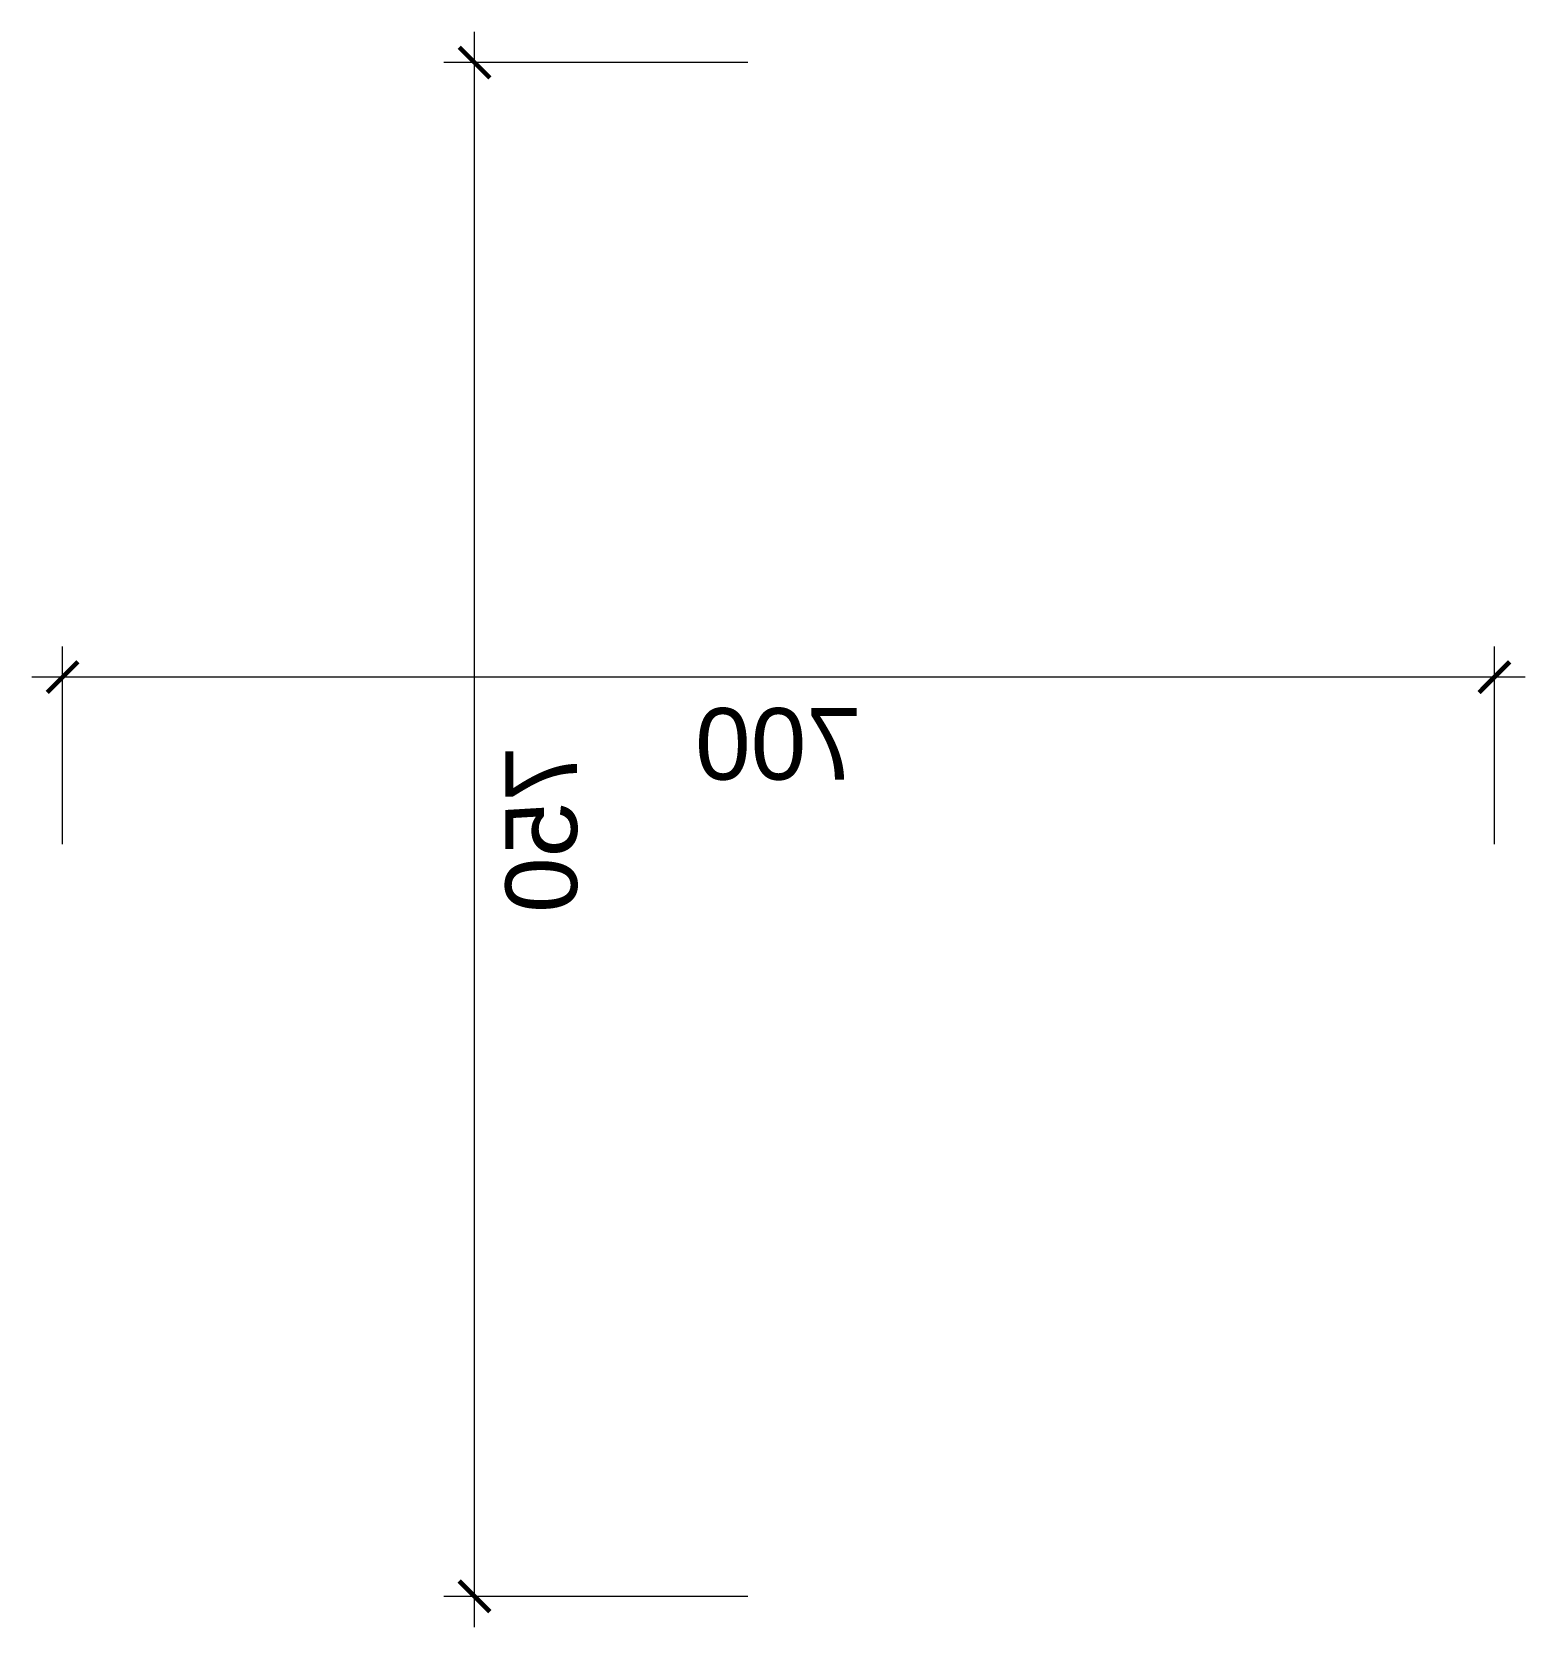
# Model space of a CAD drawing. Header units: millimetres. Extents: x -235126 to 312941, y -228449 to 114042.
# Drawn here: x 4642 to 5373, y -178999 to -178219 of the extents above; entities that cross this region are included whole.
import ezdxf

# ---------------------------------------------------------------- set-up
doc = ezdxf.new("R2010")
doc.units = ezdxf.units.MM
doc.header["$LTSCALE"] = 800
doc.layers.get('DEFPOINTS').update_dxf_attribs({"color": 250})
doc.layers.add('FF-FURN1-活动家具', color=1, linetype='Continuous')
doc.styles.get("Standard").update_dxf_attribs({"font": 'arial.ttf'})
doc.dimstyles.new('1：10', dxfattribs={"dimscale": 10, "dimtxt": 3.5, "dimasz": 1.5, "dimexe": 1.5, "dimexo": 1.5, "dimgap": 1.5, "dimtad": 1, "dimdec": 0, "dimzin": 0, "dimdsep": 46, "dimtxsty": 'Standard', "dimblk": 'ARCHTICK', "dimcen": 0, "dimdle": 1.5, "dimclrd": 8, "dimclre": 8, "dimclrt": 7, "dimadec": 0, "dimazin": 0, "dimtfac": 1, "dimtdec": 0, "dimtmove": 2, "dimatfit": 3, "dimldrblk": 'DOT', "dimfxl": 1, "dimtolj": 1, "dimtzin": 0, "dimarcsym": 0})

# ---------------------------------------------------------------- blocks, each defined once
blk = doc.blocks.new('_ArchTick')
at = {"color": 0, "linetype": 'ByBlock', "const_width": 0.15}
blk.add_lwpolyline([(-0.5, -0.5), (0.5, 0.5)], dxfattribs=at)
blk = doc.blocks.new('*D193')
at = {"layer": 'DEFPOINTS', "color": 8, "lineweight": -2, "transparency": 16777216}
for p, q in [((43760.21, 19316.85), (43760.21, 19220.13)), ((44460.56, 19316.85), (44460.56, 19220.13)), ((43745.21, 19235.13), (44475.56, 19235.13))]:
    blk.add_line(p, q, dxfattribs=at)
at = {"layer": 'DEFPOINTS', "color": 0, "transparency": 16777216}
for p in [(43760.21, 19331.85), (44460.56, 19331.85), (44460.56, 19235.13)]:
    blk.add_point(p, dxfattribs=at)
at = {"layer": 'DEFPOINTS', "color": 8, "lineweight": -2, "transparency": 16777216, "xscale": 15, "yscale": 15, "zscale": 15, "rotation": 180}
blk.add_blockref('_ArchTick', (43760.21, 19235.13), dxfattribs=at)
at = {"layer": 'DEFPOINTS', "color": 8, "lineweight": -2, "transparency": 16777216, "xscale": 15, "yscale": 15, "zscale": 15}
blk.add_blockref('_ArchTick', (44460.56, 19235.13), dxfattribs=at)
at = {"layer": 'DEFPOINTS', "color": 7, "transparency": 16777216, "insert": (44110.39, 19268), "char_height": 35, "attachment_point": 5}
blk.add_mtext('\\A1;700', dxfattribs=at)
blk = doc.blocks.new('_Dot')
at = {"color": 0, "linetype": 'ByBlock', "lineweight": -2}
blk.add_line((-0.5, 0), (-1, 0), dxfattribs=at)
at = {"color": 0, "linetype": 'ByBlock', "const_width": 0.5}
blk.add_lwpolyline([(-0.25, 0, 1), (0.25, 0, 1)], format="xyb", close=True, dxfattribs=at)
blk = doc.blocks.new('*D194')
at = {"layer": 'DEFPOINTS', "color": 8, "lineweight": -2, "transparency": 16777216}
for p, q in [((44259.06, 19699.62), (44259.06, 18919.62)), ((44125.39, 19684.62), (44274.06, 19684.62)), ((44125.39, 18934.62), (44274.06, 18934.62))]:
    blk.add_line(p, q, dxfattribs=at)
at = {"layer": 'DEFPOINTS', "color": 0, "transparency": 16777216}
for p in [(44110.39, 19684.62), (44110.39, 18934.62), (44259.06, 18934.62)]:
    blk.add_point(p, dxfattribs=at)
at = {"layer": 'DEFPOINTS', "color": 8, "lineweight": -2, "transparency": 16777216, "xscale": 15, "yscale": 15, "zscale": 15}
for p, rotation in [((44259.06, 19684.62), 90), ((44259.06, 18934.62), 270)]:
    blk.add_blockref('_ArchTick', p, dxfattribs=dict(at, rotation=rotation))
at = {"layer": 'DEFPOINTS', "color": 7, "transparency": 16777216, "insert": (44226.19, 19309.62), "char_height": 35, "attachment_point": 5, "rotation": 90}
blk.add_mtext('\\A1;750', dxfattribs=at)
blk = doc.blocks.new('fjfgjgfdfj')
at = {"layer": 'DEFPOINTS'}
dim = blk.add_linear_dim(base=(66892.7, 22947.7), p1=(66744.03, 22197.7), p2=(66744.03, 22947.7), angle=270, dimstyle='1：10', dxfattribs=at)
dim.commit()
dim.dimension.update_dxf_attribs({"geometry": '*D194', "text_midpoint": (66859.83, 22572.7), "insert": (22633.64, 41882.32)})
dim = blk.add_linear_dim(base=(67094.2, 22647.19), p1=(66393.85, 22550.48), p2=(67094.2, 22550.48), dimstyle='1：10', dxfattribs=at)
dim.commit()
dim.dimension.update_dxf_attribs({"geometry": '*D193', "text_midpoint": (66744.03, 22614.32), "insert": (22633.64, 41882.32)})

msp = doc.modelspace()

# ---------------------------------------------------------------- block references
at = {"layer": 'FF-FURN1-活动家具', "xscale": -1, "rotation": 180.0000000267143}
msp.add_blockref('fjfgjgfdfj', (-71751.65, -117416.75), dxfattribs=at)

doc.saveas('drawing.dxf')
